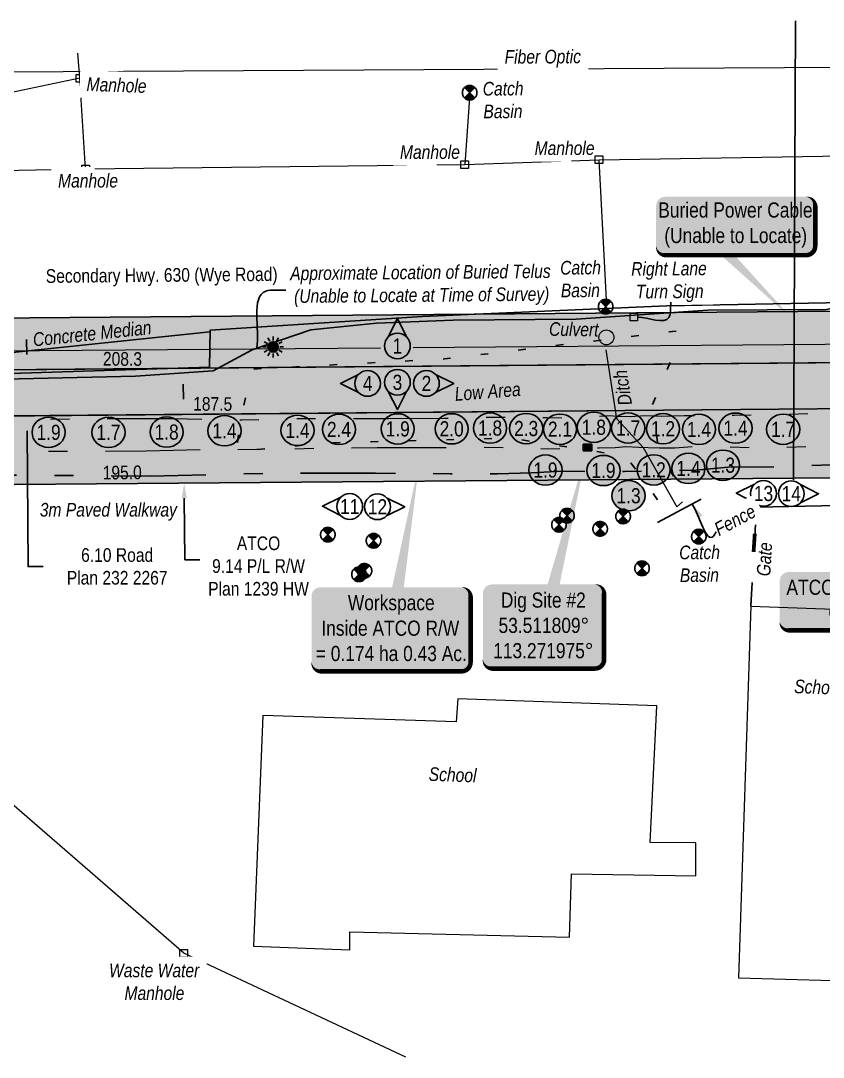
# Model space of a CAD drawing. Extents: x 47903 to 49482, y 5930913 to 5932062.
# Drawn here: x 49142.4 to 49248.3, y 5931155.6 to 5931292.4 of the extents above; entities that cross this region are included whole.
import ezdxf
from ezdxf.enums import TextEntityAlignment as Align

# ---------------------------------------------------------------- set-up
doc = ezdxf.new("R2010")
doc.units = 0
doc.header["$LTSCALE"] = 5
for name, pattern in [('0', [1, 1, 0]), ('CENTERLINEX3', [5, 2.5, -1, 0.5, -1]), ('CENTERLINEX33', [6.5, 2.5, -1, 0.5, -1, 0.5, -1]), ('foc-SEISMIC', [20.5, 15, -1, 0.5, -1, 0.5, -1, 0.5, -1]), ('foc-TIELINE', [1.875, 1.25, -0.625]), ('foc-TOPO', [1, 0.2, -0.8])]:
    doc.linetypes.add(name, pattern=pattern)
for name, color, linetype in [('7', 7, 'Continuous'), ('_P-Temp 3', 104, 'Continuous'), ('_P-Temp H3', 71, 'Continuous'), ('AS-FENCE', 48, 'foc-FENCE'), ('AS-OWNER', 7, 'Continuous'), ('AS-POWER-BURIED-ATCO PIPELINES', 241, 'foc-POWER_BURIED'), ('AS-SEISMIC', 224, 'foc-SEISMIC'), ('AS-SYMBOL', 7, 'Continuous'), ('CG-NOTES', 7, 'Continuous'), ('DETAIL-T', 7, 'Continuous'), ('L-TITLEDB', 4, 'Continuous'), ('L-TITLEDB-T', 4, 'Continuous'), ('P-BUFFER-PURPLE', 187, 'foc-TIELINE'), ('P-ELEVATION', 7, 'Continuous'), ('P-TEMP WITHIN RW-H', 254, 'Continuous'), ('P-TEMP-ATCO PIPELINES-T', 104, 'Continuous'), ('T-BUSH', 110, '0'), ('T-LOW-AREA', 48, 'foc-TOPO'), ('T-SLOPE', 48, 'Continuous')]:
    doc.layers.add(name, color=color, linetype=linetype)
for name, color, linetype, lineweight, true_color in [('AS-FIBRE-OPTIC', 7, 'foc-FIBREOP', 9, 0xff9c38), ('AS-SANITARY', 7, 'foc-SANITARY', 9, 0x29a300), ('AS-STORM', 7, 'foc-STORM', 9, 0x29a300), ('AS-TELUS-ATCO PIPELINES', 7, 'foc-TEL', 9, 0xff9c38), ('EXISTING PIPE IP', 7, 'CENTERLINEX3', 30, 0x3800e0)]:
    doc.layers.add(name, color=color, linetype=linetype, lineweight=lineweight, true_color=true_color)
for name, color, linetype, lineweight in [('AS-GENERAL', 48, 'Continuous', 18), ('AS-GENERAL-manhole', 48, 'Continuous', 18), ('EXISTING PIPE (EXIST OR HP)', 240, 'CENTERLINEX33', 20), ('T-TEXT', 48, 'Continuous', 18)]:
    doc.layers.add(name, color=color, linetype=linetype, lineweight=lineweight)
doc.layers.add('P-GROUND DISTURBANCE-H', color=7, linetype='Continuous', true_color=0x999999)
doc.layers.add('P-TEMP-WITHIN RW', color=7, linetype='Continuous', true_color=0x787878)
doc.styles.add('1.8', font='', dxfattribs={"height": 1.8})
doc.styles.add('80', font='', dxfattribs={"height": 10})
doc.styles.add('80CG', font='', dxfattribs={"height": 10})
doc.styles.add('80L', font='', dxfattribs={"height": 10})
doc.styles.add('foc-LtypeFont', font='', dxfattribs={"height": 7.35})
doc.styles.get('1.8').set_extended_font_data('Arial Narrow')
doc.styles.get('80').set_extended_font_data('Arial Narrow')
doc.styles.get('80CG').set_extended_font_data('Arial Narrow')
doc.styles.get('80L').set_extended_font_data('Arial Narrow')
doc.styles.get('foc-LtypeFont').set_extended_font_data('Arial Narrow')
doc.linetypes.add('foc-FENCE', pattern='A,10,-1,["X",foc-LtypeFont,S=0.2,R=0,X=-0.625,Y=-0.75],-1.24', length=12.24)
doc.linetypes.add('foc-FIBREOP', pattern='A,10,-1,["FO",foc-LtypeFont,S=0.2,R=0,X=-0.5,Y=-0.75],-2.75', length=13.75)
doc.linetypes.add('foc-POWER_BURIED', pattern='A,10,-1,["P",foc-LtypeFont,S=0.2,R=0,X=-0.425,Y=-0.75],-2', length=13)
doc.linetypes.add('foc-SANITARY', pattern='A,10,-1,["SN",foc-LtypeFont,S=0.2,R=0,X=-0.5,Y=-0.75],-2.75', length=13.75)
doc.linetypes.add('foc-STORM', pattern='A,10,-1,["ST",foc-LtypeFont,S=0.2,R=0,X=-0.5,Y=-0.75],-2.75', length=13.75)
doc.linetypes.add('foc-TEL', pattern='A,2,-1,["T",foc-LtypeFont,S=0.2,R=0,X=-0.425,Y=-0.75],-1.24,8', length=12.24)
doc.dimstyles.new('Compass 5 000', dxfattribs={"dimscale": 5, "dimtxt": 9, "dimasz": 2, "dimexe": 0.2, "dimexo": 0.0625, "dimgap": 0.5, "dimtad": 0, "dimtih": 1, "dimtoh": 1, "dimzin": 0, "dimdsep": 46, "dimtxsty": '80CG', "dimcen": 0.1, "dimse1": 1, "dimse2": 1, "dimclrd": 256, "dimclrt": 256, "dimaunit": 1, "dimadec": 4, "dimazin": 0, "dimtfac": 0.06, "dimtofl": 0, "dimtmove": 0, "dimatfit": 1, "dimfxl": 0.2, "dimtolj": 1, "dimtzin": 0, "dimlwd": -1, "dimarcsym": 0})

# ---------------------------------------------------------------- blocks, each defined once
blk = doc.blocks.new('*X46')
at = {"color": 0}
for p, q in [((102.12, -2061.56), (108.81, -2061.56)), ((102.18, -2061.72), (108.75, -2061.72)), ((102.29, -2061.41), (108.64, -2061.41)), ((102.33, -2061.87), (108.59, -2061.87)), ((102.47, -2061.25), (108.45, -2061.25)), ((102.49, -2062.03), (108.44, -2062.03)), ((102.65, -2062.19), (108.28, -2062.19)), ((102.68, -2061.09), (108.25, -2061.09)), ((102.8, -2062.34), (108.13, -2062.34)), ((102.92, -2060.94), (108.01, -2060.94)), ((102.96, -2062.5), (107.97, -2062.5)), ((103.12, -2062.66), (107.81, -2062.66)), ((103.18, -2060.78), (107.75, -2060.78)), ((103.27, -2062.81), (107.66, -2062.81)), ((103.43, -2062.97), (107.5, -2062.97)), ((103.5, -2060.62), (107.43, -2060.62)), ((103.58, -2063.12), (107.34, -2063.12)), ((103.74, -2063.28), (107.19, -2063.28)), ((103.89, -2060.47), (107.03, -2060.47)), ((103.9, -2063.44), (107.03, -2063.44)), ((104.05, -2063.59), (106.88, -2063.59)), ((104.21, -2063.75), (106.72, -2063.75)), ((104.37, -2063.91), (106.56, -2063.91)), ((104.45, -2060.31), (106.48, -2060.31)), ((104.52, -2064.06), (106.41, -2064.06)), ((104.68, -2064.22), (106.25, -2064.22)), ((104.83, -2064.37), (106.09, -2064.37)), ((104.84, -2065.62), (106.08, -2065.62)), ((104.99, -2064.53), (105.94, -2064.53)), ((105, -2065.47), (105.93, -2065.47)), ((105.15, -2064.69), (105.78, -2064.69)), ((105.16, -2065.31), (105.77, -2065.31)), ((105.3, -2064.84), (105.63, -2064.84)), ((105.31, -2065.16), (105.62, -2065.16)), ((102.11, -2068.44), (108.82, -2068.44)), ((102.19, -2068.28), (108.74, -2068.28)), ((102.28, -2068.59), (108.65, -2068.59)), ((102.34, -2068.12), (108.58, -2068.12)), ((102.46, -2068.75), (108.47, -2068.75)), ((102.5, -2067.97), (108.43, -2067.97)), ((102.66, -2067.81), (108.27, -2067.81)), ((102.67, -2068.91), (108.26, -2068.91)), ((102.81, -2067.66), (108.12, -2067.66)), ((102.9, -2069.06), (108.03, -2069.06)), ((102.97, -2067.5), (107.96, -2067.5)), ((103.13, -2067.34), (107.8, -2067.34)), ((103.17, -2069.22), (107.76, -2069.22)), ((103.28, -2067.19), (107.65, -2067.19)), ((103.44, -2067.03), (107.49, -2067.03)), ((103.48, -2069.37), (107.45, -2069.37)), ((103.59, -2066.87), (107.33, -2066.87)), ((103.75, -2066.72), (107.18, -2066.72)), ((103.87, -2069.53), (107.06, -2069.53)), ((103.91, -2066.56), (107.02, -2066.56)), ((104.06, -2066.41), (106.87, -2066.41)), ((104.22, -2066.25), (106.71, -2066.25)), ((104.38, -2066.09), (106.55, -2066.09)), ((104.41, -2069.69), (106.52, -2069.69)), ((104.53, -2065.94), (106.4, -2065.94)), ((104.69, -2065.78), (106.24, -2065.78))]:
    blk.add_line(p, q, dxfattribs=at)
blk = doc.blocks.new('SP')
for p, q in [((0.68, -0.68), (-0.68, 0.68)), ((-0.68, -0.68), (0.68, 0.68))]:
    blk.add_line(p, q)
blk.add_circle((0, 0), 0.96)
at = {"xscale": 0.2, "yscale": 0.2, "zscale": 0.2}
blk.add_blockref('*X46', (-21.09, 413), dxfattribs=at)
blk = doc.blocks.new('*U52')
at = {"layer": 'CG-NOTES', "color": 182}
blk.add_lwpolyline([(-5.93, 6.07), (-18, 0.2), (-6.07, -5.93)], dxfattribs=at)
blk.add_circle((0, 0), 8.49, dxfattribs=at)
at = {"color": 182, "style": '80L'}
blk.add_attdef('#', text='', height=10, dxfattribs=at).set_placement((0, 0), align=Align.MIDDLE_CENTER)
blk = doc.blocks.new('*U53')
at = {"layer": 'CG-NOTES', "color": 182}
blk.add_lwpolyline([(6, -6), (18, 0), (6, 6)], dxfattribs=at)
blk.add_circle((0, 0), 8.49, dxfattribs=at)
at = {"color": 182, "style": '80L'}
blk.add_attdef('#', text='', height=10, dxfattribs=at).set_placement((0, 0), align=Align.MIDDLE_CENTER)
blk = doc.blocks.new('*U49')
at = {"layer": 'CG-NOTES', "color": 182}
blk.add_lwpolyline([(-6, 6), (-18, 0), (-6, -6)], dxfattribs=at)
blk.add_circle((0, 0), 8.49, dxfattribs=at)
at = {"color": 182, "style": '80L'}
blk.add_attdef('#', text='', height=10, dxfattribs=at).set_placement((0, 0), align=Align.MIDDLE_CENTER)
blk = doc.blocks.new('*U30')
at = {"layer": 'CG-NOTES', "color": 182}
blk.add_lwpolyline([(-6, -6), (0, -18), (6, -6)], dxfattribs=at)
blk.add_circle((0, 0), 8.49, dxfattribs=at)
at = {"color": 182, "style": '80L'}
blk.add_attdef('#', text='', height=10, dxfattribs=at).set_placement((0, 0), align=Align.MIDDLE_CENTER)
blk = doc.blocks.new('*U54')
at = {"layer": 'CG-NOTES', "color": 182}
blk.add_lwpolyline([(6, 6), (0, 18), (-6, 6)], dxfattribs=at)
blk.add_circle((0, 0), 8.49, dxfattribs=at)
at = {"color": 182, "style": '80L'}
blk.add_attdef('#', text='', height=10, dxfattribs=at).set_placement((0, 0), align=Align.MIDDLE_CENTER)
blk = doc.blocks.new('*U62')
h = blk.add_hatch(color=59)
edge = h.paths.add_edge_path()
edge.add_line((-86.5, -20), (86.5, -20))
edge.add_arc((86.5, -14), 6, 270, 360)
edge.add_line((92.5, -14), (92.5, 12.5))
edge.add_arc((86.5, 12.5), 6, 0, 90)
edge.add_line((86.5, 18.5), (-86.5, 18.5))
edge.add_arc((-86.5, 12.5), 6, 90, 180)
edge.add_line((-92.5, 12.5), (-92.5, -14))
edge.add_arc((-86.5, -14), 6, 180, 270)
at = {"color": 1, "flags": 128}
blk.add_lwpolyline([(-50.58, 86, 0, 7.5, 0), (0, 0, 0, 0, 0)], format="xyseb", dxfattribs=at)
blk.add_lwpolyline([(-86.5, -20, 3, 3, 0), (86.5, -20, 3, 3, 0.414214), (92.5, -14, 3, 3, 0), (92.5, 12.5, 3, 0, 0.414214), (86.5, 18.5, 0, 0, 0), (-86.5, 18.5, 0, 0, 0.414214), (-92.5, 12.5, 0, 0, 0), (-92.5, -14, 0, 3, 0.414214)], format="xyseb", close=True, dxfattribs=at)
at = {"color": 1, "style": '80'}
blk.add_attdef('ENTER_TEXT_001', (-35.99, -5), '', height=10, dxfattribs=at)
blk = doc.blocks.new('*U32')
at = {"layer": 'P-ELEVATION'}
h = blk.add_hatch(color=111, dxfattribs=at)
h.dxf.hatch_style = 1
edge = h.paths.add_edge_path()
edge.add_ellipse((0, 0), major_axis=(-10.94, 0), ratio=0.913794, start_angle=0, end_angle=360)
at = {"layer": 'P-ELEVATION', "color": 7, "flags": 128}
blk.add_lwpolyline([(0, 0, 5, 0, 0), (-13.55, -12.34, 0, 0, 0)], format="xyseb", dxfattribs=at)
at = {"layer": 'P-ELEVATION', "color": 7}
blk.add_ellipse((0, 0), major_axis=(-10.94, 0), ratio=0.913794, dxfattribs=at)
at = {"layer": 'P-ELEVATION', "style": '80'}
blk.add_attdef('BEND', text='', height=10, dxfattribs=at).set_placement((0, 0), align=Align.MIDDLE_CENTER)
blk = doc.blocks.new('*U33')
at = {"layer": 'P-ELEVATION'}
h = blk.add_hatch(color=111, dxfattribs=at)
h.dxf.hatch_style = 1
edge = h.paths.add_edge_path()
edge.add_ellipse((0, 0), major_axis=(-10.94, 0), ratio=0.913794, start_angle=0, end_angle=360)
at = {"layer": 'P-ELEVATION', "color": 7, "flags": 128}
blk.add_lwpolyline([(0, 0, 5, 0, 0), (-6.37, -12.7, 0, 0, 0)], format="xyseb", dxfattribs=at)
at = {"layer": 'P-ELEVATION', "color": 7}
blk.add_ellipse((0, 0), major_axis=(-10.94, 0), ratio=0.913794, dxfattribs=at)
at = {"layer": 'P-ELEVATION', "style": '80'}
blk.add_attdef('BEND', text='', height=10, dxfattribs=at).set_placement((0, 0), align=Align.MIDDLE_CENTER)
blk = doc.blocks.new('*U34')
at = {"layer": 'P-ELEVATION'}
h = blk.add_hatch(color=111, dxfattribs=at)
h.dxf.hatch_style = 1
edge = h.paths.add_edge_path()
edge.add_ellipse((0, 0), major_axis=(-10.94, 0), ratio=0.913794, start_angle=0, end_angle=360)
at = {"layer": 'P-ELEVATION', "color": 7, "flags": 128}
blk.add_lwpolyline([(0, 0, 5, 0, 0), (-0.16, -12.59, 0, 0, 0)], format="xyseb", dxfattribs=at)
at = {"layer": 'P-ELEVATION', "color": 7}
blk.add_ellipse((0, 0), major_axis=(-10.94, 0), ratio=0.913794, dxfattribs=at)
at = {"layer": 'P-ELEVATION', "style": '80'}
blk.add_attdef('BEND', text='', height=10, dxfattribs=at).set_placement((0, 0), align=Align.MIDDLE_CENTER)
blk = doc.blocks.new('*U35')
at = {"layer": 'P-ELEVATION'}
h = blk.add_hatch(color=111, dxfattribs=at)
h.dxf.hatch_style = 1
edge = h.paths.add_edge_path()
edge.add_ellipse((0, 0), major_axis=(-10.94, 0), ratio=0.913794, start_angle=0, end_angle=360)
at = {"layer": 'P-ELEVATION', "color": 7, "flags": 128}
blk.add_lwpolyline([(0, 0, 5, 0, 0), (-8.14, -13.08, 0, 0, 0)], format="xyseb", dxfattribs=at)
at = {"layer": 'P-ELEVATION', "color": 7}
blk.add_ellipse((0, 0), major_axis=(-10.94, 0), ratio=0.913794, dxfattribs=at)
at = {"layer": 'P-ELEVATION', "style": '80'}
blk.add_attdef('BEND', text='', height=10, dxfattribs=at).set_placement((0, 0), align=Align.MIDDLE_CENTER)
blk = doc.blocks.new('*U36')
at = {"layer": 'P-ELEVATION'}
h = blk.add_hatch(color=111, dxfattribs=at)
h.dxf.hatch_style = 1
edge = h.paths.add_edge_path()
edge.add_ellipse((0, 0), major_axis=(-10.94, 0), ratio=0.913794, start_angle=0, end_angle=360)
at = {"layer": 'P-ELEVATION', "color": 7, "flags": 128}
blk.add_lwpolyline([(0, 0, 5, 0, 0), (13.38, 14.24, 0, 0, 0)], format="xyseb", dxfattribs=at)
at = {"layer": 'P-ELEVATION', "color": 7}
blk.add_ellipse((0, 0), major_axis=(-10.94, 0), ratio=0.913794, dxfattribs=at)
at = {"layer": 'P-ELEVATION', "style": '80'}
blk.add_attdef('BEND', text='', height=10, dxfattribs=at).set_placement((0, 0), align=Align.MIDDLE_CENTER)
blk = doc.blocks.new('*U68')
at = {"layer": 'P-ELEVATION'}
h = blk.add_hatch(color=111, dxfattribs=at)
h.dxf.hatch_style = 1
edge = h.paths.add_edge_path()
edge.add_ellipse((0, 0), major_axis=(-10.94, 0), ratio=0.913794, start_angle=0, end_angle=360)
at = {"layer": 'P-ELEVATION', "color": 7, "flags": 128}
blk.add_lwpolyline([(0, 0, 5, 0, 0), (-9.23, -13.21, 0, 0, 0)], format="xyseb", dxfattribs=at)
at = {"layer": 'P-ELEVATION', "color": 7}
blk.add_ellipse((0, 0), major_axis=(-10.94, 0), ratio=0.913794, dxfattribs=at)
at = {"layer": 'P-ELEVATION', "style": '80'}
blk.add_attdef('BEND', text='', height=10, dxfattribs=at).set_placement((0, 0), align=Align.MIDDLE_CENTER)
blk = doc.blocks.new('*U38')
at = {"layer": 'P-ELEVATION'}
h = blk.add_hatch(color=111, dxfattribs=at)
h.dxf.hatch_style = 1
edge = h.paths.add_edge_path()
edge.add_ellipse((0, 0), major_axis=(-10.94, 0), ratio=0.913794, start_angle=0, end_angle=360)
at = {"layer": 'P-ELEVATION', "color": 7, "flags": 128}
blk.add_lwpolyline([(0, 0, 5, 0, 0), (-2.76, 14.9, 0, 0, 0)], format="xyseb", dxfattribs=at)
at = {"layer": 'P-ELEVATION', "color": 7}
blk.add_ellipse((0, 0), major_axis=(-10.94, 0), ratio=0.913794, dxfattribs=at)
at = {"layer": 'P-ELEVATION', "style": '80'}
blk.add_attdef('BEND', text='', height=10, dxfattribs=at).set_placement((0, 0), align=Align.MIDDLE_CENTER)
blk = doc.blocks.new('*U37')
at = {"layer": 'P-ELEVATION'}
h = blk.add_hatch(color=111, dxfattribs=at)
h.dxf.hatch_style = 1
edge = h.paths.add_edge_path()
edge.add_ellipse((0, 0), major_axis=(-10.94, 0), ratio=0.913794, start_angle=0, end_angle=360)
at = {"layer": 'P-ELEVATION', "color": 7, "flags": 128}
blk.add_lwpolyline([(0, 0, 5, 0, 0), (-8.68, -12.9, 0, 0, 0)], format="xyseb", dxfattribs=at)
at = {"layer": 'P-ELEVATION', "color": 7}
blk.add_ellipse((0, 0), major_axis=(-10.94, 0), ratio=0.913794, dxfattribs=at)
at = {"layer": 'P-ELEVATION', "style": '80'}
blk.add_attdef('BEND', text='', height=10, dxfattribs=at).set_placement((0, 0), align=Align.MIDDLE_CENTER)
blk = doc.blocks.new('*U39')
at = {"layer": 'P-ELEVATION'}
h = blk.add_hatch(color=111, dxfattribs=at)
h.dxf.hatch_style = 1
edge = h.paths.add_edge_path()
edge.add_ellipse((0, 0), major_axis=(-10.94, 0), ratio=0.913794, start_angle=0, end_angle=360)
at = {"layer": 'P-ELEVATION', "color": 7, "flags": 128}
blk.add_lwpolyline([(0, 0, 5, 0, 0), (-1.85, 32.47, 0, 0, 0)], format="xyseb", dxfattribs=at)
at = {"layer": 'P-ELEVATION', "color": 7}
blk.add_ellipse((0, 0), major_axis=(-10.94, 0), ratio=0.913794, dxfattribs=at)
at = {"layer": 'P-ELEVATION', "style": '80'}
blk.add_attdef('BEND', text='', height=10, dxfattribs=at).set_placement((0, 0), align=Align.MIDDLE_CENTER)
blk = doc.blocks.new('*U40')
at = {"layer": 'P-ELEVATION'}
h = blk.add_hatch(color=111, dxfattribs=at)
h.dxf.hatch_style = 1
edge = h.paths.add_edge_path()
edge.add_ellipse((0, 0), major_axis=(-10.94, 0), ratio=0.913794, start_angle=0, end_angle=360)
at = {"layer": 'P-ELEVATION', "color": 7, "flags": 128}
blk.add_lwpolyline([(0, 0, 5, 0, 0), (-15.93, -12.1, 0, 0, 0)], format="xyseb", dxfattribs=at)
at = {"layer": 'P-ELEVATION', "color": 7}
blk.add_ellipse((0, 0), major_axis=(-10.94, 0), ratio=0.913794, dxfattribs=at)
at = {"layer": 'P-ELEVATION', "style": '80'}
blk.add_attdef('BEND', text='', height=10, dxfattribs=at).set_placement((0, 0), align=Align.MIDDLE_CENTER)
blk = doc.blocks.new('*U41')
at = {"layer": 'P-ELEVATION'}
h = blk.add_hatch(color=111, dxfattribs=at)
h.dxf.hatch_style = 1
edge = h.paths.add_edge_path()
edge.add_ellipse((0, 0), major_axis=(-10.94, 0), ratio=0.913794, start_angle=0, end_angle=360)
at = {"layer": 'P-ELEVATION', "color": 7, "flags": 128}
blk.add_lwpolyline([(0, 0, 5, 0, 0), (-3.76, 14.77, 0, 0, 0)], format="xyseb", dxfattribs=at)
at = {"layer": 'P-ELEVATION', "color": 7}
blk.add_ellipse((0, 0), major_axis=(-10.94, 0), ratio=0.913794, dxfattribs=at)
at = {"layer": 'P-ELEVATION', "style": '80'}
blk.add_attdef('BEND', text='', height=10, dxfattribs=at).set_placement((0, 0), align=Align.MIDDLE_CENTER)
blk = doc.blocks.new('*U42')
at = {"layer": 'P-ELEVATION'}
h = blk.add_hatch(color=111, dxfattribs=at)
h.dxf.hatch_style = 1
edge = h.paths.add_edge_path()
edge.add_ellipse((0, 0), major_axis=(-10.94, 0), ratio=0.913794, start_angle=0, end_angle=360)
at = {"layer": 'P-ELEVATION', "color": 7, "flags": 128}
blk.add_lwpolyline([(0, 0, 5, 0, 0), (-19.04, 13.59, 0, 0, 0)], format="xyseb", dxfattribs=at)
at = {"layer": 'P-ELEVATION', "color": 7}
blk.add_ellipse((0, 0), major_axis=(-10.94, 0), ratio=0.913794, dxfattribs=at)
at = {"layer": 'P-ELEVATION', "style": '80'}
blk.add_attdef('BEND', text='', height=10, dxfattribs=at).set_placement((0, 0), align=Align.MIDDLE_CENTER)
blk = doc.blocks.new('*U43')
at = {"layer": 'P-ELEVATION'}
h = blk.add_hatch(color=111, dxfattribs=at)
h.dxf.hatch_style = 1
edge = h.paths.add_edge_path()
edge.add_ellipse((0, 0), major_axis=(-10.94, 0), ratio=0.913794, start_angle=0, end_angle=360)
at = {"layer": 'P-ELEVATION', "color": 7, "flags": 128}
blk.add_lwpolyline([(0, 0, 5, 0, 0), (-14.77, 12.58, 0, 0, 0)], format="xyseb", dxfattribs=at)
at = {"layer": 'P-ELEVATION', "color": 7}
blk.add_ellipse((0, 0), major_axis=(-10.94, 0), ratio=0.913794, dxfattribs=at)
at = {"layer": 'P-ELEVATION', "style": '80'}
blk.add_attdef('BEND', text='', height=10, dxfattribs=at).set_placement((0, 0), align=Align.MIDDLE_CENTER)
blk = doc.blocks.new('lightpole')
h = blk.add_hatch(color=255)
h.dxf.hatch_style = 1
h.paths.add_polyline_path([(-0.78, 0, 1), (0.78, 0, 1)])
h.paths.add_polyline_path([(0.68, 0, -1), (-0.68, 0, -1)], flags=16)
h = blk.add_hatch(color=48)
h.dxf.hatch_style = 1
edge = h.paths.add_edge_path()
edge.add_arc((0, 0), 0.682, 0, 360)
at = {"color": 48}
for p, q in [((0, 0.86), (0, 1.38)), ((-0.86, 0), (-1.38, 0)), ((-0.75, 0.43), (-1.19, 0.69)), ((-0.43, 0.75), (-0.69, 1.19)), ((0.43, 0.75), (0.69, 1.19)), ((0.75, 0.43), (1.19, 0.69)), ((0.86, 0), (1.38, 0)), ((-0.75, -0.43), (-1.19, -0.69)), ((-0.43, -0.75), (-0.69, -1.19)), ((0, -0.86), (0, -1.38)), ((0.43, -0.75), (0.69, -1.19)), ((0.75, -0.43), (1.19, -0.69))]:
    blk.add_line(p, q, dxfattribs=at)
blk.add_circle((0, 0), 0.682, dxfattribs=at)
blk = doc.blocks.new('*U66')
h = blk.add_hatch(color=255)
edge = h.paths.add_edge_path()
edge.add_line((-46.5, -28.5), (46.5, -28.5))
edge.add_arc((46.5, -22.5), 6, 270, 360)
edge.add_line((52.5, -22.5), (52.5, 21))
edge.add_arc((46.5, 21), 6, 0, 90)
edge.add_line((46.5, 27), (-46.5, 27))
edge.add_arc((-46.5, 21), 6, 90, 180)
edge.add_line((-52.5, 21), (-52.5, -22.5))
edge.add_arc((-46.5, -22.5), 6, 180, 270)
at = {"color": 8, "true_color": 0x787878, "flags": 128}
blk.add_lwpolyline([(18.8, 110.44, 0, 10, 0), (0, 0, 5, 5, 0)], format="xyseb", dxfattribs=at)
blk.add_lwpolyline([(-46.5, -28.5, 3, 3, 0), (46.5, -28.5, 3, 3, 0.414214), (52.5, -22.5, 3, 3, 0), (52.5, 21, 3, 0, 0.414214), (46.5, 27, 0, 0, 0), (-46.5, 27, 0, 0, 0.414214), (-52.5, 21, 0, 0, 0), (-52.5, -22.5, 0, 3, 0.414214)], format="xyseb", close=True, dxfattribs=at)
at = {"color": 8, "true_color": 0x787878, "style": '80'}
blk.add_attdef('ENTER_TEXT_001', (-35.99, -5), '', height=10, dxfattribs=at)
blk = doc.blocks.new('*U70')
h = blk.add_hatch(color=254)
edge = h.paths.add_edge_path()
edge.add_line((-34, -28.5), (34, -28.5))
edge.add_arc((34, -22.5), 6, 270, 360)
edge.add_line((40, -22.5), (40, 21))
edge.add_arc((34, 21), 6, 0, 90)
edge.add_line((34, 27), (-34, 27))
edge.add_arc((-34, 21), 6, 90, 180)
edge.add_line((-40, 21), (-40, -22.5))
edge.add_arc((-34, -22.5), 6, 180, 270)
at = {"color": 1, "flags": 128}
blk.add_lwpolyline([(29.11, 117.4, 0, 10, 0), (0, 0, 5, 5, 0)], format="xyseb", dxfattribs=at)
blk.add_lwpolyline([(-34, -28.5, 3, 3, 0), (34, -28.5, 3, 3, 0.414214), (40, -22.5, 3, 3, 0), (40, 21, 3, 0, 0.414214), (34, 27, 0, 0, 0), (-34, 27, 0, 0, 0.414214), (-40, 21, 0, 0, 0), (-40, -22.5, 0, 3, 0.414214)], format="xyseb", close=True, dxfattribs=at)
at = {"color": 1, "style": '80'}
blk.add_attdef('ENTER_TEXT_001', (-35.99, -5), '', height=10, dxfattribs=at)
blk = doc.blocks.new('*U72')
h = blk.add_hatch(color=50)
edge = h.paths.add_edge_path()
edge.add_line((-46.5, -20), (46.5, -20))
edge.add_arc((46.5, -14), 6, 270, 360)
edge.add_line((52.5, -14), (52.5, 12.5))
edge.add_arc((46.5, 12.5), 6, 0, 90)
edge.add_line((46.5, 18.5), (-46.5, 18.5))
edge.add_arc((-46.5, 12.5), 6, 90, 180)
edge.add_line((-52.5, 12.5), (-52.5, -14))
edge.add_arc((-46.5, -14), 6, 180, 270)
at = {"color": 240, "flags": 128}
blk.add_lwpolyline([(-46.5, -20, 3, 3, 0), (46.5, -20, 3, 3, 0.414214), (52.5, -14, 3, 3, 0), (52.5, 12.5, 3, 0, 0.414214), (46.5, 18.5, 0, 0, 0), (-46.5, 18.5, 0, 0, 0.414214), (-52.5, 12.5, 0, 0, 0), (-52.5, -14, 0, 3, 0.414214)], format="xyseb", close=True, dxfattribs=at)
at = {"color": 240, "style": '80'}
blk.add_attdef('ENTER_TEXT_001', (-26.85, -4.92), '', height=10, dxfattribs=at)

msp = doc.modelspace()

# ---------------------------------------------------------------- hatches: boundary and pattern name
at = {"layer": '_P-Temp H3'}
h = msp.add_hatch(color=256, dxfattribs=at)
h.dxf.hatch_style = 1
h.paths.add_polyline_path([(49084.77, 5931245.86), (49293.02, 5931247.69), (49292.97, 5931254.46), (49084.71, 5931252.74)])
h = msp.add_hatch(color=256, dxfattribs=at)
h.dxf.hatch_style = 1
h.paths.add_polyline_path([(49084.77, 5931245.86), (49084.89, 5931230.74), (49098.16, 5931230.86), (49105.57, 5931239.96), (49293.07, 5931241.6), (49293.02, 5931247.69)])
at = {"layer": 'P-GROUND DISTURBANCE-H'}
h = msp.add_hatch(color=256, dxfattribs=at)
h.dxf.hatch_style = 1
h.paths.add_polyline_path([(49216.6, 5931236.56), (49217.74, 5931236.56), (49217.74, 5931235.66), (49216.6, 5931235.66)])
at = {"layer": 'P-TEMP WITHIN RW-H'}
h = msp.add_hatch(color=256, dxfattribs=at)
h.dxf.hatch_style = 1
h.paths.add_polyline_path([(49293.07, 5931241.6), (49293.15, 5931232.46), (49098.16, 5931230.86), (49105.57, 5931239.96)])

# ---------------------------------------------------------------- linework, layer by layer
at = {"layer": '_P-Temp 3', "flags": 128}
for points in [[(49084.77, 5931245.86), (49293.02, 5931247.69), (49292.97, 5931254.46), (49084.71, 5931252.74)], [(49084.77, 5931245.86), (49084.89, 5931230.74), (49098.16, 5931230.86), (49105.57, 5931239.96), (49293.07, 5931241.6), (49293.02, 5931247.69)]]:
    msp.add_lwpolyline(points, close=True, dxfattribs=at)
msp.add_lwpolyline([(49084.77, 5931245.86), (49293.02, 5931247.69)], dxfattribs=at)
at = {"layer": 'AS-FENCE', "color": 255, "flags": 128}
for points in [[(49232.17, 5931229.28), (49226.39, 5931226.19)], [(49263.23, 5931227.57), (49258.72, 5931228.63), (49239.45, 5931228.23), (49238.73, 5931215.22)]]:
    msp.add_lwpolyline(points, dxfattribs=at)
at = {"layer": 'AS-FIBRE-OPTIC', "color": 255, "flags": 128}
msp.add_lwpolyline([(49044.76, 5931285.16), (49266.97, 5931286.39), (49273.47, 5931288.16)], dxfattribs=at)
at = {"layer": 'AS-GENERAL', "color": 255, "flags": 128}
for points in [[(49222.78, 5931253.82), (49223.78, 5931253.82), (49223.78, 5931252.82), (49222.78, 5931252.82)], [(49226.32, 5931202.02), (49200.03, 5931202.92), (49199.82, 5931199.91), (49174.29, 5931200.72), (49173.08, 5931170.29), (49185.8, 5931169.79), (49185.8, 5931172.19), (49214.78, 5931171.49), (49215.07, 5931179.82), (49231.45, 5931179.56), (49231.46, 5931183.91), (49225.44, 5931183.96)]]:
    msp.add_lwpolyline(points, close=True, dxfattribs=at)
for points in [[(49228.99, 5931228.21), (49224.54, 5931236.06), (49221.05, 5931239.9), (49219.62, 5931249)], [(49238.73, 5931215.22), (49237.07, 5931166.12), (49255.69, 5931165.57), (49257.03, 5931214.46), (49238.72, 5931215.14)]]:
    msp.add_lwpolyline(points, dxfattribs=at)
at = {"layer": 'AS-GENERAL', "color": 255, "const_width": 0.5, "flags": 128}
msp.add_lwpolyline([(49238.84, 5931218.66), (49239.24, 5931224.73)], dxfattribs=at)
at = {"layer": 'AS-GENERAL', "color": 255}
msp.add_circle((49219.66, 5931250.64), 0.986, dxfattribs=at)
at = {"layer": 'AS-GENERAL-manhole', "color": 255, "flags": 128}
for points in [[(49149.66, 5931285.33), (49150.66, 5931285.33), (49150.66, 5931284.33), (49149.66, 5931284.33)], [(49200.45, 5931273.95), (49201.45, 5931273.95), (49201.45, 5931272.95), (49200.45, 5931272.95)], [(49218.19, 5931274.58), (49219.19, 5931274.58), (49219.19, 5931273.58), (49218.19, 5931273.58)], [(49150.41, 5931273.37), (49151.41, 5931273.37), (49151.41, 5931272.37), (49150.41, 5931272.37)], [(49163.36, 5931169.86), (49164.36, 5931169.86), (49164.36, 5931168.86), (49163.36, 5931168.86)]]:
    msp.add_lwpolyline(points, close=True, dxfattribs=at)
at = {"layer": 'AS-POWER-BURIED-ATCO PIPELINES', "color": 255, "flags": 128}
for points in [[(49244.37, 5931231.82), (49244.61, 5931292.43)], [(49111.42, 5931244.13), (49119.92, 5931244.38), (49131.36, 5931244.71), (49140.21, 5931245.11), (49157.48, 5931245.5), (49167.75, 5931246.22), (49172.88, 5931248.99), (49180.64, 5931251.63), (49189.3, 5931252.53), (49199.42, 5931252.92), (49215.65, 5931253.04), (49233.04, 5931254.21), (49248.72, 5931254.34), (49258.9, 5931256.47), (49274.58, 5931256.58), (49288.83, 5931256.65)]]:
    msp.add_lwpolyline(points, dxfattribs=at)
at = {"layer": 'AS-SANITARY', "color": 255}
msp.add_lwpolyline([(49193.2, 5931155.63), (49163.86, 5931169.36), (49116.05, 5931210.84)], dxfattribs=at)
at = {"layer": 'AS-STORM', "color": 255}
for p, q in [((49150.16, 5931284.83), (49149.9, 5931288.16)), ((49150.16, 5931284.83), (49136.66, 5931282.03)), ((49150.91, 5931272.87), (49150.16, 5931284.83)), ((49201.61, 5931282.93), (49200.95, 5931273.45))]:
    msp.add_line(p, q, dxfattribs=at)
msp.add_lwpolyline([(49091.26, 5931282.24), (49091.49, 5931271.7), (49150.91, 5931272.87), (49200.95, 5931273.45), (49218.69, 5931274.08), (49250.91, 5931274.58), (49328.51, 5931273.5)], dxfattribs=at)
at = {"layer": 'AS-TELUS-ATCO PIPELINES', "color": 255, "flags": 128}
for points in [[(49094.14, 5931248.51), (49189.83, 5931249.28)], [(49194.15, 5931249.32), (49259.38, 5931249.85)]]:
    msp.add_lwpolyline(points, dxfattribs=at)
at = {"layer": 'EXISTING PIPE (EXIST OR HP)', "flags": 128}
for points in [[(49056.29, 5931238.7), (49064.78, 5931238.91), (49072.22, 5931239.12), (49081.59, 5931239.21), (49090.69, 5931239.41), (49099.2, 5931239.51), (49106.01, 5931239.49), (49114.46, 5931239.64), (49121.95, 5931239.64), (49130.16, 5931239.69), (49138.35, 5931239.81), (49145.53, 5931239.85), (49156.06, 5931239.94), (49162.49, 5931239.93), (49166.95, 5931239.82), (49171.54, 5931239.76), (49177.64, 5931239.92), (49184.15, 5931239.95), (49190.99, 5931239.94), (49198.26, 5931239.96), (49204.7, 5931240.11), (49207.51, 5931240.1), (49209.69, 5931240.13), (49211.85, 5931240.07), (49214.07, 5931240.03), (49216.14, 5931240.11), (49218.44, 5931240.24), (49220, 5931240.31), (49221.11, 5931240.24), (49222.77, 5931240.21), (49224.8, 5931240.32), (49226.96, 5931240.26), (49229.91, 5931240.33), (49232.5, 5931240.33), (49236.54, 5931240.38), (49242.7, 5931240.45), (49251.19, 5931240.84), (49258.5, 5931240.66), (49267.56, 5931240.79), (49274.86, 5931240.62), (49280.19, 5931240.92), (49285.25, 5931240.84), (49292.83, 5931240.69), (49297.67, 5931240.77), (49306.18, 5931240.93), (49312.35, 5931241.09), (49323.62, 5931241.46), (49328.51, 5931241.59)], [(49056.04, 5931234.78), (49063.09, 5931234.96), (49070.57, 5931235.01), (49078.47, 5931234.79), (49085.54, 5931234.79), (49092.98, 5931235.13), (49102.43, 5931235.35), (49112.26, 5931235.56), (49120.63, 5931235.5), (49128.51, 5931235.45), (49136.83, 5931235.56), (49143.32, 5931235.64), (49151.22, 5931235.63), (49158.9, 5931235.67), (49166.55, 5931235.84), (49176.17, 5931235.89), (49181.65, 5931236.02), (49189.4, 5931236.09), (49196.52, 5931236.11), (49203.02, 5931236.14), (49209.03, 5931236.09), (49211.9, 5931235.91), (49214.29, 5931235.98), (49216.26, 5931236.15), (49218.72, 5931236.05), (49220.79, 5931236.1), (49222.21, 5931236.23), (49223.94, 5931236.16), (49225.15, 5931236.1), (49226.67, 5931236.06), (49228.69, 5931236.07), (49232.08, 5931236.29), (49233.51, 5931236.24), (49239.81, 5931236.09), (49250.92, 5931236.32), (49260.06, 5931236.82), (49269.2, 5931237.11), (49277.98, 5931237.09), (49286.75, 5931237.25), (49293.03, 5931237.23), (49299.06, 5931237.02), (49306.23, 5931237.2), (49313.25, 5931237.06), (49320.29, 5931237.28), (49326.88, 5931237.43), (49328.51, 5931237.47)]]:
    msp.add_lwpolyline(points, dxfattribs=at)
at = {"layer": 'EXISTING PIPE IP', "flags": 128}
msp.add_lwpolyline([(49316.74, 5931234.16), (49308.05, 5931233.97), (49299.71, 5931233.65), (49293.98, 5931233.97), (49285.08, 5931234.03), (49267.68, 5931234.11), (49254.58, 5931233.99), (49242.6, 5931233.57), (49235.72, 5931233.5), (49231.46, 5931233.12), (49228.96, 5931233.05), (49227.8, 5931233.1), (49225.44, 5931232.99), (49222.05, 5931232.96), (49217.83, 5931232.9), (49213.88, 5931233), (49209.77, 5931232.78), (49205.27, 5931232.65), (49199.02, 5931232.65), (49189.16, 5931232.71), (49179.34, 5931232.72), (49170.21, 5931232.6), (49159.46, 5931232.32), (49149.55, 5931232.4), (49138.81, 5931232.46), (49128.53, 5931232.2), (49117.45, 5931232.04), (49106.1, 5931231.8), (49098.42, 5931232.18), (49090.36, 5931232.08), (49080.39, 5931232.15), (49067.66, 5931231.95), (49056.23, 5931231.94)], dxfattribs=at)
at = {"layer": 'L-TITLEDB', "color": 255, "lineweight": 0}
for p, q in [((49293.52, 5931247.69), (49064.62, 5931245.69)), ((49105.57, 5931239.96), (49293.37, 5931241.6)), ((49262.3, 5931232.21), (49101.9, 5931230.89)), ((49262.3, 5931232.21), (49101.9, 5931230.89))]:
    msp.add_line(p, q, dxfattribs=at)
at = {"layer": 'L-TITLEDB-T', "color": 255}
for p, q in [((49143.14, 5931248.37), (49143.12, 5931250.37)), ((49163.83, 5931242.47), (49163.81, 5931244.47)), ((49163.93, 5931229.4), (49164, 5931221.26)), ((49164, 5931221.26), (49166, 5931221.26))]:
    msp.add_line(p, q, dxfattribs=at)
msp.add_lwpolyline([(49143.18, 5931238.29), (49143.32, 5931220.38), (49145.32, 5931220.38)], dxfattribs=at)
for points in [[(49143.47, 5931248.38), (49142.81, 5931248.37), (49143.15, 5931246.37)], [(49164.16, 5931242.47), (49163.49, 5931242.46), (49163.84, 5931240.47)], [(49143.51, 5931238.29), (49142.84, 5931238.28), (49143.16, 5931240.28)], [(49164.27, 5931229.4), (49163.6, 5931229.4), (49163.92, 5931231.4)]]:
    msp.add_solid(points, dxfattribs=at)
at = {"layer": 'P-BUFFER-PURPLE'}
msp.add_lwpolyline([(49216.6, 5931236.56), (49217.74, 5931236.56), (49217.74, 5931235.66), (49216.6, 5931235.66)], close=True, dxfattribs=at)
at = {"layer": 'P-TEMP-WITHIN RW', "flags": 128}
msp.add_lwpolyline([(49293.07, 5931241.6), (49293.15, 5931232.46), (49098.16, 5931230.86), (49105.57, 5931239.96)], close=True, dxfattribs=at)
at = {"layer": 'T-LOW-AREA', "color": 255, "flags": 128}
msp.add_lwpolyline([(49228.88, 5931251.47), (49198.28, 5931247.79), (49173.06, 5931246.46), (49171.47, 5931240.55), (49170.82, 5931235.56), (49183.09, 5931236.73), (49206.88, 5931237.35), (49222.24, 5931234.96), (49227.86, 5931227.21), (49230.14, 5931229.38), (49226.5, 5931236), (49225.75, 5931241.78), (49229.22, 5931250.02)], dxfattribs=at)
at = {"layer": 'T-SLOPE', "color": 255, "flags": 128}
for points in [[(49097.41, 5931243.39), (49099.19, 5931244.33), (49104.84, 5931244.73), (49132.59, 5931245.62), (49167.27, 5931246.73), (49167.34, 5931251.59), (49195.37, 5931253.39), (49227.62, 5931254.79), (49255.69, 5931255.33), (49276.38, 5931253.56), (49287.25, 5931251.03), (49291.74, 5931248.38), (49295.98, 5931243.06), (49297.36, 5931239.87)], [(49102.65, 5931244.95), (49131.14, 5931247.58), (49167.32, 5931251.37)]]:
    msp.add_lwpolyline(points, dxfattribs=at)

# ---------------------------------------------------------------- block references
at = {"xscale": 0.1999631355999998, "yscale": 0.1999631355999998, "zscale": 0.1999631355999998}
for name, p, values in [('*U32', (49146.03, 5931238.11), {'BEND': '1.9'}), ('*U32', (49153.93, 5931238.1), {'BEND': '1.7'}), ('*U32', (49161.61, 5931238.14), {'BEND': '1.8'}), ('*U32', (49169.25, 5931238.31), {'BEND': '1.4'}), ('*U32', (49178.88, 5931238.36), {'BEND': '1.4'}), ('*U32', (49184.36, 5931238.49), {'BEND': '2.4'}), ('*U32', (49192.11, 5931238.56), {'BEND': '1.9'}), ('*U32', (49199.23, 5931238.57), {'BEND': '2.0'}), ('*U33', (49204.3, 5931238.67), {'BEND': '1.8'}), ('*U34', (49209.06, 5931238.61), {'BEND': '2.3'}), ('*U35', (49213.53, 5931238.52), {'BEND': '2.1'}), ('*U68', (49218, 5931238.78), {'BEND': '1.8'}), ('*U37', (49222.53, 5931238.68), {'BEND': '1.7'}), ('*U40', (49227.13, 5931238.58), {'BEND': '1.2'}), ('*U40', (49231.87, 5931238.49), {'BEND': '1.4'}), ('*U40', (49236.7, 5931238.66), {'BEND': '1.4'}), ('*U40', (49242.99, 5931238.51), {'BEND': '1.7'}), ('*U43', (49235.04, 5931233.77), {'BEND': '1.3'}), ('*U36', (49211.61, 5931233.13), {'BEND': '1.9'}), ('*U38', (49219.27, 5931233.07), {'BEND': '1.9'}), ('*U39', (49222.58, 5931229.74), {'BEND': '1.3'}), ('*U41', (49225.9, 5931233.15), {'BEND': '1.2'}), ('*U42', (49230.48, 5931233.34), {'BEND': '1.4'})]:
    msp.add_blockref(name, p, dxfattribs=at).add_auto_attribs(values)
at = {"layer": '7'}
ref = msp.add_blockref('*U66', (49191.23, 5931212.26), dxfattribs=dict(at, xscale=0.1999631356000001, yscale=0.1999631356000001, zscale=0.1999631356000001))
ref.add_attrib('ENTER_TEXT_001', 'Workspace', (49185.53, 5931214.63), dxfattribs={"layer": '0', "color": 8, "true_color": 0x787878, "height": 2, "style": '80'})
ref.add_attrib('ENTER_TEXT_002', 'Inside ATCO R/W', (49182.03, 5931211.26), dxfattribs={"layer": '0', "color": 8, "true_color": 0x787878, "height": 1.9996, "style": '80'})
ref.add_attrib('ENTER_TEXT_003', '= 0.174 ha 0.43 Ac.', (49181.3, 5931207.92), dxfattribs={"layer": '0', "color": 8, "true_color": 0x787878, "height": 1.9996, "style": '80'})
at = {"layer": 'AS-SEISMIC'}
msp.add_blockref('SP', (49201.61, 5931282.93), dxfattribs=at)
at = {"layer": 'AS-SYMBOL', "color": 2}
msp.add_blockref('lightpole', (49175.67, 5931249.38), dxfattribs=at)
at = {"layer": 'CG-NOTES', "xscale": 0.1999999999999998, "yscale": 0.1999999999999998, "zscale": 0.1999999999999998}
for name, p, values in [('*U54', (49192.07, 5931249.51), {'#': '1'}), ('*U30', (49192.07, 5931244.71), {'#': '3'}), ('*U49', (49188.14, 5931244.56), {'#': '4'}), ('*U53', (49195.9, 5931244.56), {'#': '2'}), ('*U52', (49240.39, 5931230.04), {'#': '13'}), ('*U53', (49244.06, 5931230.01), {'#': '14'}), ('*U52', (49185.78, 5931228.32), {'#': '11'}), ('*U53', (49189.44, 5931228.28), {'#': '12'})]:
    msp.add_blockref(name, p, dxfattribs=at).add_auto_attribs(values)
at = {"layer": 'DETAIL-T'}
ref = msp.add_blockref('*U70', (49211.35, 5931212.63), dxfattribs=dict(at, xscale=0.2000000000000001, yscale=0.2000000000000001, zscale=0.2000000000000001))
ref.add_attrib('ENTER_TEXT_001', 'Dig Site #2', (49205.72, 5931214.97), dxfattribs={"layer": '0', "color": 1, "height": 2, "style": '80'})
ref.add_attrib('ENTER_TEXT_002', '53.511809°', (49205.42, 5931211.63), dxfattribs={"layer": '0', "color": 1, "height": 2, "style": '80'})
ref.add_attrib('ENTER_TEXT_003', '113.271975°', (49204.71, 5931208.29), dxfattribs={"layer": '0', "color": 1, "height": 2, "style": '80'})
at = {"layer": 'T-BUSH'}
for p in [(49214.46, 5931227.11), (49221.86, 5931227.01), (49213.4, 5931225.91), (49218.83, 5931225.37), (49182.89, 5931224.6), (49188.92, 5931223.8), (49187, 5931219.37), (49187.72, 5931219.83), (49224.36, 5931220.16)]:
    msp.add_blockref('SP', p, dxfattribs=at)

# ---------------------------------------------------------------- texts
at = {"layer": 'AS-SEISMIC', "color": 255, "insert": (49230.65, 5931223.16), "char_height": 1.8, "attachment_point": 1, "rotation": 0.4464, "style": '80L', "bg_fill": 2}
msp.add_mtext_dynamic_manual_height_columns('\\pi-1.39615;{\\fArial Narrow|b0|i1|c0|p34;Catch \\P\\pi-1.33107;Basin}', width=2.356, gutter_width=50, heights=[0], dxfattribs=at)
at = {"layer": 'AS-TELUS-ATCO PIPELINES', "color": 255, "insert": (49177.9, 5931259.98), "char_height": 1.7997, "attachment_point": 1, "rotation": 0.5065, "style": '80L'}
msp.add_mtext_dynamic_manual_height_columns('\\pi0.009;{\\fArial Narrow|b0|i1|c0|p34;Approximate Location of Buried Telus \\P\\pi0.4982;(Unable to Locate at Time of Survey)}', width=34.3958, gutter_width=49.99, heights=[0], dxfattribs=at)
at = {"layer": 'L-TITLEDB-T', "color": 255, "char_height": 1.8, "attachment_point": 5, "style": '1.8'}
for s, insert in [('\\A1;ATCO\\P9.14 P/L R/W\\PPlan 1239 HW', (49173.74, 5931220.45)), ('\\A1;6.10 Road\\PPlan 232 2267', (49155.08, 5931220.4))]:
    msp.add_mtext(s, dxfattribs=dict(at, insert=insert))
at = {"layer": 'P-TEMP-ATCO PIPELINES-T', "color": 255, "style": '80L'}
for s, p in [('208.3', (49155.78, 5931247.8)), ('187.5', (49167.69, 5931241.86))]:
    msp.add_text(s, height=1.8, rotation=359.5193, dxfattribs=at).set_placement(p, align=Align.MIDDLE)
at = {"layer": 'P-TEMP-WITHIN RW', "color": 255, "insert": (49155.74, 5931233.71), "char_height": 1.8, "width": 5.2279, "attachment_point": 2, "rotation": 0.6588, "style": '80L', "bg_fill": 1, "box_fill_scale": 1.1, "bg_fill_color": 254, "bg_fill_transparency": 0}
msp.add_mtext('195.0', dxfattribs=at)
at = {"layer": 'T-TEXT', "color": 255, "char_height": 1.7997, "attachment_point": 1, "style": '80L'}
for s, width, insert, rotation in [('{\\fArial Narrow|b0|i1|c0|p34;Concrete Median}', 16.8116, (49143.87, 5931251.23), 5.9831), ('{\\fArial Narrow|b0|i1|c0|p34;Culvert}', 4.6633, (49212.1, 5931252.65), 359.1571), ('{\\fArial Narrow|b0|i1|c0|p34;Ditch}', 4.6633, (49221.27, 5931241.53), 98.8801), ('{\\fArial Narrow|b0|i1|c0|p34;Low Area}', 8.6873, (49199.57, 5931244.04), 4.4837)]:
    msp.add_mtext_dynamic_manual_height_columns(s, width=width, gutter_width=49.99, heights=[0], dxfattribs=dict(at, insert=insert, rotation=rotation))
at = {"layer": 'T-TEXT', "color": 255, "insert": (49144.8, 5931228.79), "char_height": 1.7997, "attachment_point": 1, "style": '80L'}
msp.add_mtext_dynamic_manual_height_columns('\\pi0.06547;{\\fArial Narrow|b0|i1|c0|p34;3m Paved Walkway}', width=18.2467, gutter_width=49.99, heights=[0], dxfattribs=at)

# ---------------------------------------------------------------- leaders
at = {"layer": 'AS-TELUS-ATCO PIPELINES', "color": 255, "path_type": 1}
msp.add_leader([(49173.52, 5931249.2), (49174.7, 5931256.75), (49177.34, 5931256.87)], dimstyle='Compass 5 000', override={"dimasz": 0.4, "dimgap": 0.5, "dimtad": 0, "dimclrd": 255}, dxfattribs=at)

# ---------------------------------------------------------------- next in the draw order: block references
at = {"layer": 'AS-SEISMIC'}
msp.add_blockref('SP', (49231.85, 5931224.35), dxfattribs=at)

# ---------------------------------------------------------------- next in the draw order: texts
at = {"layer": 'AS-GENERAL', "color": 255, "char_height": 1.8, "attachment_point": 1, "style": '80L', "bg_fill": 2}
for s, width, gutter_width, insert, rotation in [('{\\fArial Narrow|b0|i1|c0|p34;Manhole}', 3.9381, 50, (49151.08, 5931284.97), 358.0305), ('\\pi0.05873;{\\fArial Narrow|b0|i1|c0|p34;Right Lane \\P\\pi0.65361;Turn Sign}', 9.9401, 50, (49222.86, 5931260.57), 0.4684), ('{\\fArial Narrow|b0|i1|c0|p34;Gate}', 2.2187, 49.99, (49239.48, 5931219.18), 86.8098), ('{\\fArial Narrow|b0|i1|c0|p34;School}', 3.6747, 50, (49244.48, 5931205.49), 358.0305), ('{\\fArial Narrow|b0|i1|c0|p34;School}', 3.6747, 50, (49196.24, 5931193.92), 358.0305)]:
    msp.add_mtext_dynamic_manual_height_columns(s, width=width, gutter_width=gutter_width, heights=[0], dxfattribs=dict(at, insert=insert, rotation=rotation))
for s, width, insert in [('{\\fArial Narrow|b0|i1|c0|p34;Manhole}', 3.9381, (49192.41, 5931276)), ('{\\fArial Narrow|b0|i1|c0|p34;Manhole}', 3.9381, (49147.28, 5931272.22)), ('\\pi0.13792;{\\fArial Narrow|b0|i1|c0|p34;Waste Water \\P\\pi2.17796;Manhole}', 12.1146, (49153.87, 5931167.99))]:
    msp.add_mtext_dynamic_manual_height_columns(s, width=width, gutter_width=50, heights=[0], dxfattribs=dict(at, insert=insert))
at = {"layer": 'AS-SEISMIC', "color": 255, "char_height": 1.8, "attachment_point": 1, "rotation": 0.4464, "style": '80L', "bg_fill": 2}
for insert in [(49204.72, 5931284.36), (49214.94, 5931260.74)]:
    msp.add_mtext_dynamic_manual_height_columns('\\pi-1.39615;{\\fArial Narrow|b0|i1|c0|p34;Catch \\P\\pi-1.33107;Basin}', width=2.356, gutter_width=50, heights=[0], dxfattribs=dict(at, insert=insert))
at = {"layer": 'L-TITLEDB-T', "color": 255, "insert": (49145.65, 5931259.63), "char_height": 1.8, "attachment_point": 1, "rotation": 0.5022, "style": '80L', "bg_fill": 2}
msp.add_mtext_dynamic_manual_height_columns('Secondary Hwy. 630 (Wye Road)', width=30.4915, gutter_width=49.99, heights=[0], dxfattribs=at)

# ---------------------------------------------------------------- next in the draw order: linework, layer by layer
at = {"color": 240, "flags": 128}
msp.add_lwpolyline([(49244.45, 5931252.81, 0, 1.5, 0), (49234.04, 5931263.16, 0, 0, 0)], format="xyseb", dxfattribs=at)
at = {"layer": 'AS-STORM', "color": 255}
msp.add_line((49219.72, 5931254.76), (49218.69, 5931274.08), dxfattribs=at)

# ---------------------------------------------------------------- next in the draw order: block references
at = {"layer": 'AS-OWNER'}
ref = msp.add_blockref('*U62', (49261.02, 5931215.97), dxfattribs=dict(at, xscale=0.2, yscale=0.2, zscale=0.2))
ref.add_attrib('ENTER_TEXT_001', 'ATCO GAS AND PIPELINES LTD.', (49243.42, 5931216.66), dxfattribs={"layer": '0', "color": 1, "height": 2, "style": '80'})
ref.add_attrib('ENTER_TEXT_002', 'C. of T. 232 305 498 +2', (49248.96, 5931213.29), dxfattribs={"layer": '0', "color": 1, "height": 2, "style": '80'})
at = {"layer": 'AS-SEISMIC'}
msp.add_blockref('SP', (49219.56, 5931254.69), dxfattribs=at)
at = {"layer": 'CG-NOTES'}
ref = msp.add_blockref('*U72', (49236.72, 5931265.49), dxfattribs=dict(at, xscale=0.2, yscale=0.2, zscale=0.2))
ref.add_attrib('ENTER_TEXT_001', 'Buried Power Cable', (49226.5, 5931266.45), dxfattribs={"layer": '0', "color": 240, "height": 2, "style": '80'})
ref.add_attrib('ENTER_TEXT_002', '(Unable to Locate)', (49227.3, 5931263.09), dxfattribs={"layer": '0', "color": 240, "height": 2, "style": '80'})

# ---------------------------------------------------------------- next in the draw order: texts
at = {"layer": 'AS-FIBRE-OPTIC', "color": 255, "insert": (49206.21, 5931288.56), "char_height": 1.8, "attachment_point": 1, "rotation": 0.3171, "style": '80L', "bg_fill": 2}
msp.add_mtext_dynamic_manual_height_columns('{\\fArial Narrow|b0|i1|c0|p34;Fiber Optic}', width=10.1255, gutter_width=50, heights=[0], dxfattribs=at)
at = {"layer": 'AS-GENERAL', "color": 255, "insert": (49233.67, 5931225.97), "char_height": 1.8, "attachment_point": 1, "rotation": 28.1583, "style": '80L', "bg_fill": 2}
msp.add_mtext_dynamic_manual_height_columns('{\\fArial Narrow|b0|i1|c0|p34;Fence}', width=5.6979, gutter_width=49.99, heights=[0], dxfattribs=at)

# ---------------------------------------------------------------- next in the draw order: leaders
at = {"layer": 'AS-GENERAL', "color": 255, "path_type": 1}
msp.add_leader([(49223.78, 5931253.3), (49227.91, 5931253.25), (49228.17, 5931255.29)], dimstyle='Compass 5 000', override={"dimasz": 0.4, "dimgap": 0.5, "dimtad": 0, "dimclrd": 255}, dxfattribs=at)

# ---------------------------------------------------------------- next in the draw order: texts
at = {"layer": 'AS-GENERAL', "color": 255, "insert": (49210.18, 5931276.52), "char_height": 1.8, "attachment_point": 1, "style": '80L', "bg_fill": 2}
msp.add_mtext_dynamic_manual_height_columns('{\\fArial Narrow|b0|i1|c0|p34;Manhole}', width=3.9381, gutter_width=50, heights=[0], dxfattribs=at)

# ---------------------------------------------------------------- next in the draw order: leaders
at = {"layer": 'AS-GENERAL', "color": 255, "path_type": 1}
msp.add_leader([(49230.96, 5931228.63), (49233.79, 5931224.42), (49234.15, 5931224.98)], dimstyle='Compass 5 000', override={"dimasz": 0.4, "dimgap": 0.5, "dimtad": 0, "dimclrd": 255}, dxfattribs=at)

doc.saveas('drawing.dxf')
